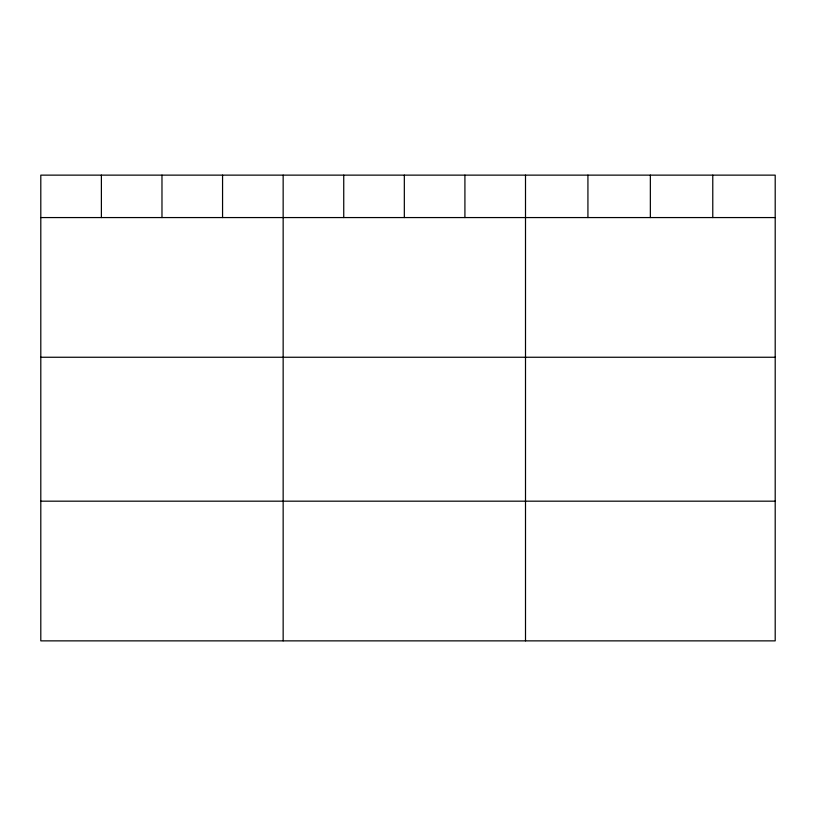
<?xml version="1.0" encoding="UTF-8"?>
<svg xmlns="http://www.w3.org/2000/svg" width="816" height="816" viewBox="0 0 816 816"><rect width="100%" height="100%" fill="white"/><g stroke="black" fill="none" stroke-linecap="round" stroke-linejoin="round"><path stroke-width="1.22" d="M775.2 217.566L775.2 640.866L40.8 640.866L40.8 175.134L775.2 175.134L775.2 217.566L40.8 217.566M40.8 357.255L775.2 357.255M40.8 501.177L775.2 501.177M712.776 175.134L712.776 217.566M650.352 175.134L650.352 217.566M587.928 175.134L587.928 217.566M525.504 175.134L525.504 640.866M464.916 175.134L464.916 217.566M404.328 175.134L404.328 217.566M343.74 175.134L343.74 217.566M283.152 175.134L283.152 640.866M222.564 175.134L222.564 217.566M161.976 175.134L161.976 217.566M101.388 175.134L101.388 217.566"/></g></svg>
